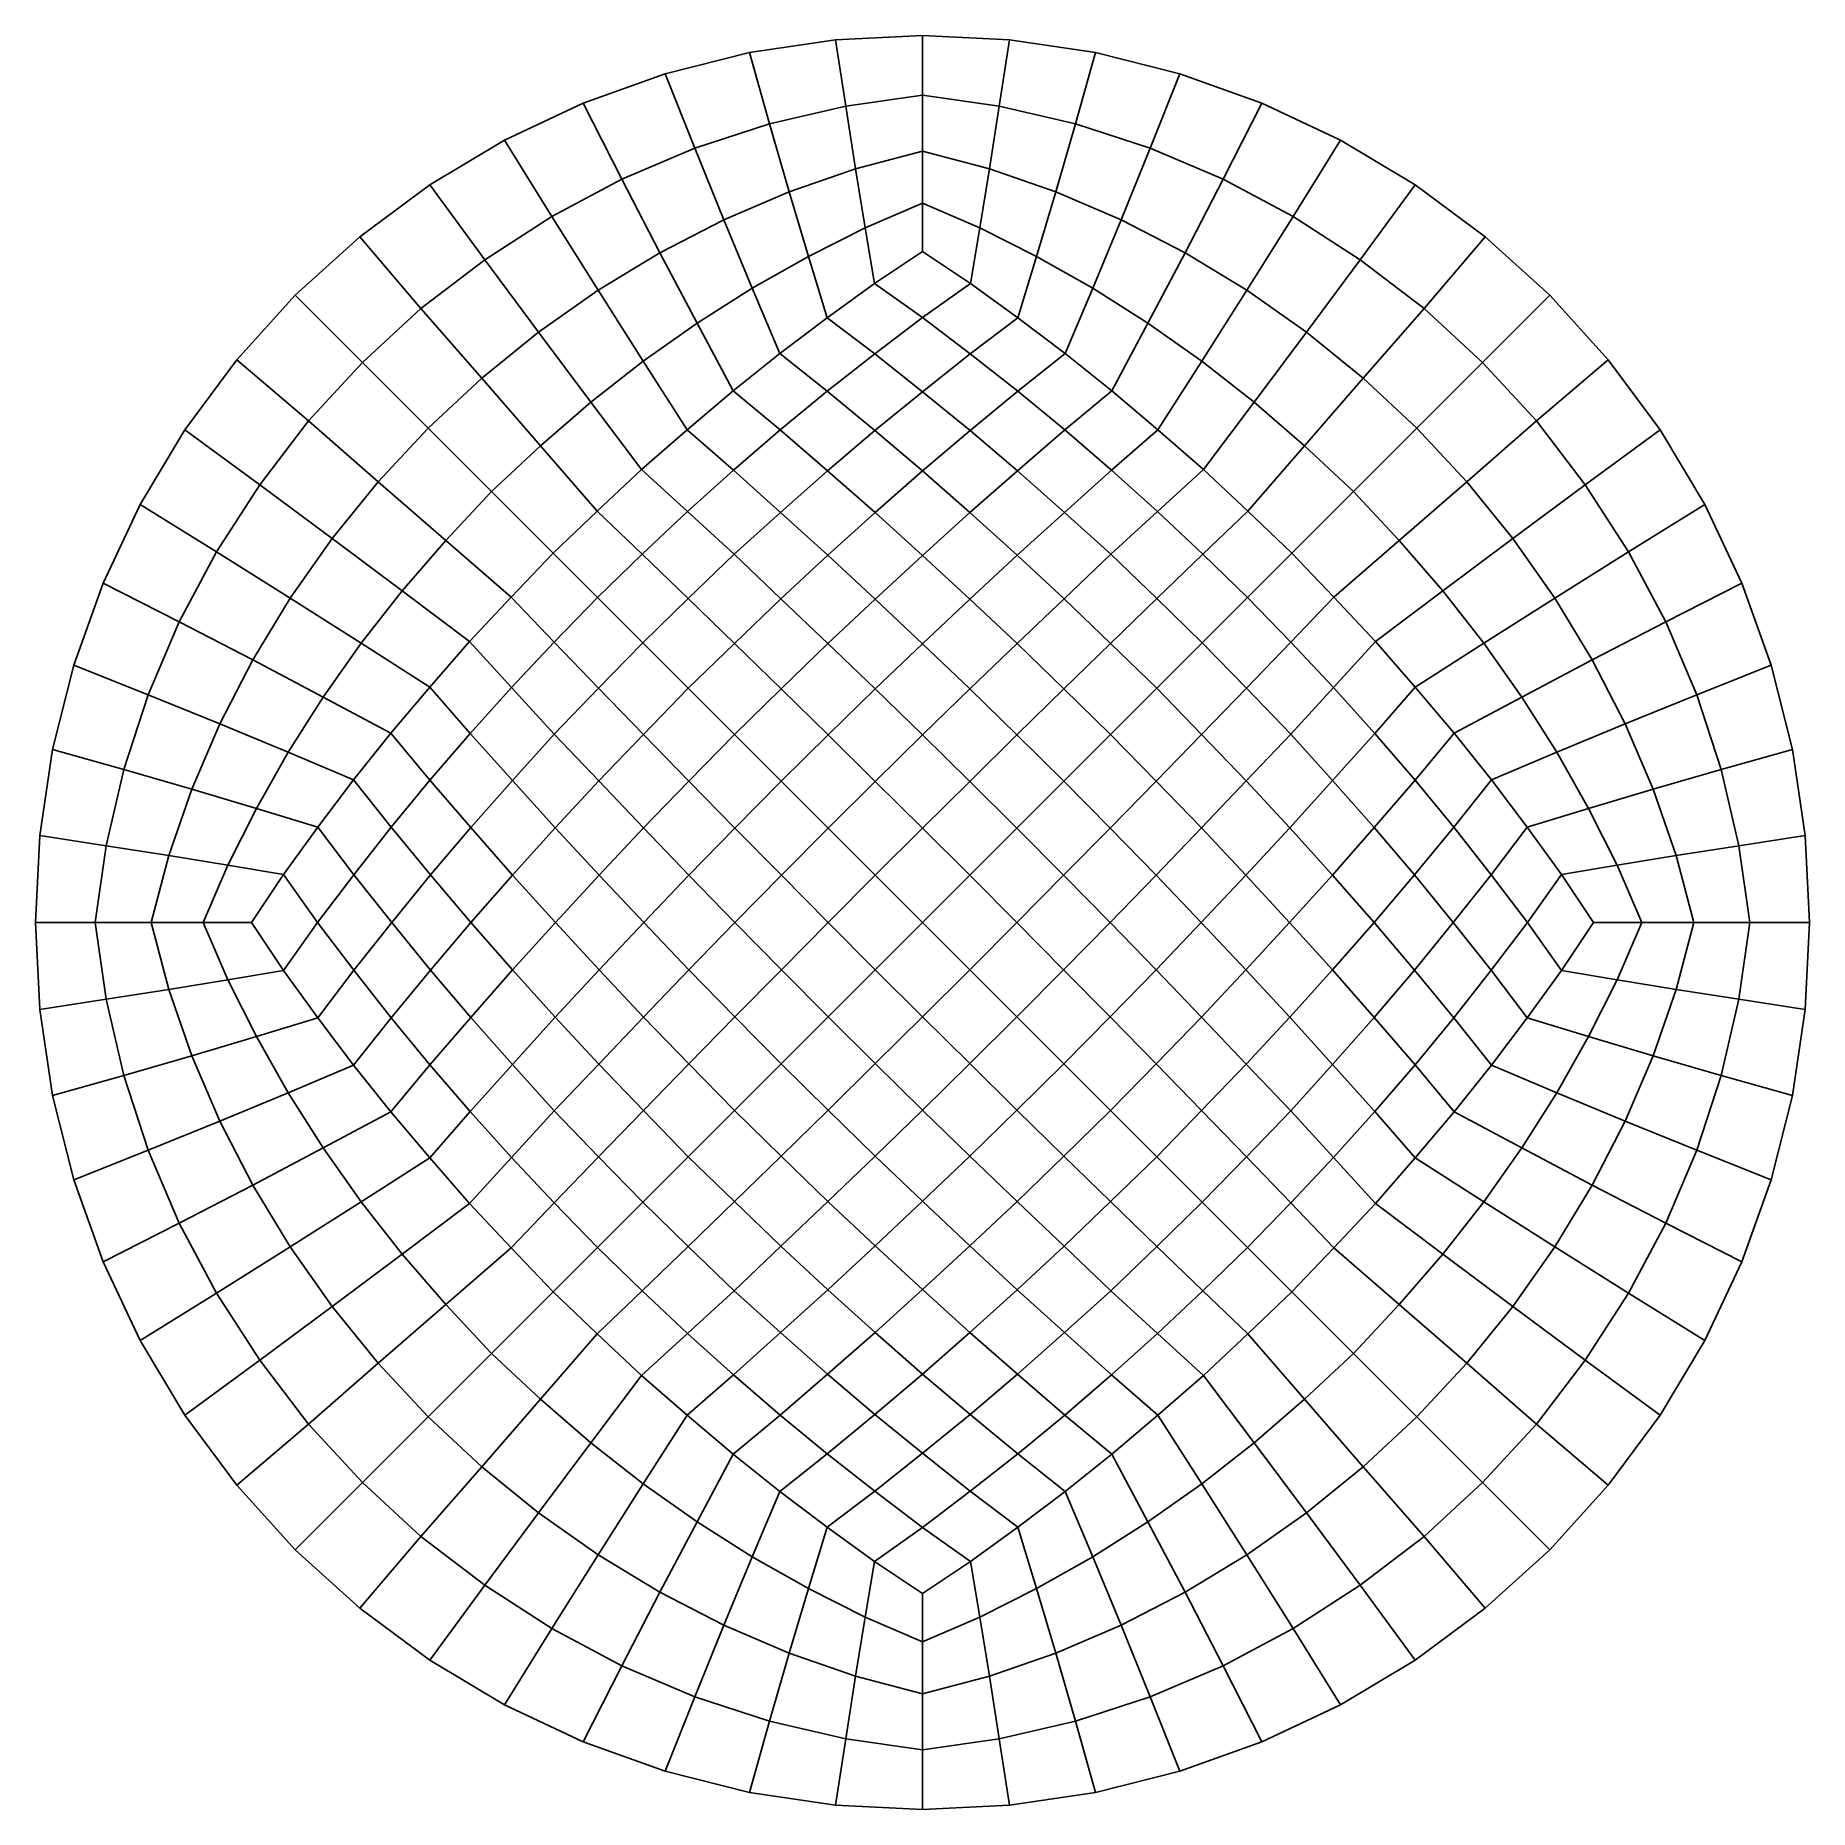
# Model space of a CAD drawing. Extents: x -1000 to 1000, y -1000 to 1000.
import ezdxf

# ---------------------------------------------------------------- set-up
doc = ezdxf.new("R2010")
doc.units = 0
doc.layers.get('0').update_dxf_attribs({"linetype": 'CONTINUOUS'})

msp = doc.modelspace()

# ---------------------------------------------------------------- linework, layer by layer
for p, q in [((0, 1000), (-98.0171, 995.1847)), ((0, 1000), (0, 932.6475)), ((0, 1000), (98.0171, 995.1847)), ((-195.09, 980.7853), (-290.285, 956.9403)), ((-98.0171, 995.1847), (-195.09, 980.7853)), ((-195.09, 980.7853), (-172.414, 900.2926)), ((-98.0171, 995.1847), (-86.6154, 920.4281)), ((98.0171, 995.1847), (86.6154, 920.4281)), ((98.0171, 995.1847), (195.09, 980.7853)), ((195.09, 980.7853), (172.414, 900.2926)), ((195.09, 980.7853), (290.285, 956.9403)), ((-290.285, 956.9403), (-382.683, 923.8795)), ((-290.285, 956.9403), (-256.719, 872.7878)), ((290.285, 956.9403), (256.719, 872.7878)), ((290.285, 956.9403), (382.683, 923.8795)), ((-382.683, 923.8795), (-471.397, 881.9213)), ((-382.683, 923.8795), (-338.779, 837.8699)), ((-172.414, 900.2926), (-86.6154, 920.4281)), ((-86.6154, 920.4281), (0, 932.6475)), ((-86.6154, 920.4281), (-75.4842, 849.7289)), ((0, 932.6475), (0, 869.6228)), ((86.6154, 920.4281), (0, 932.6475)), ((86.6154, 920.4281), (75.4842, 849.7289)), ((172.414, 900.2926), (86.6154, 920.4281)), ((382.683, 923.8795), (338.779, 837.8699)), ((382.683, 923.8795), (471.397, 881.9213)), ((-256.719, 872.7878), (-172.414, 900.2926)), ((-172.414, 900.2926), (-150.279, 823.5868)), ((172.414, 900.2926), (150.279, 823.5868)), ((256.719, 872.7878), (172.414, 900.2926)), ((-471.397, 881.9213), (-555.57, 831.4696)), ((-417.881, 795.8716), (-471.397, 881.9213)), ((417.881, 795.8716), (471.397, 881.9213)), ((471.397, 881.9213), (555.57, 831.4696)), ((-338.779, 837.8699), (-256.719, 872.7878)), ((-256.719, 872.7878), (-223.966, 792.1516)), ((-75.4842, 849.7289), (0, 869.6228)), ((0, 869.6228), (0, 810.9261)), ((75.4842, 849.7289), (0, 869.6228)), ((256.719, 872.7878), (223.966, 792.1516)), ((338.779, 837.8699), (256.719, 872.7878)), ((-150.279, 823.5868), (-75.4842, 849.7289)), ((-75.4842, 849.7289), (-64.6235, 783.0871)), ((75.4842, 849.7289), (64.6235, 783.0871)), ((150.279, 823.5868), (75.4842, 849.7289)), ((-555.57, 831.4696), (-634.393, 773.0105)), ((-555.57, 831.4696), (-493.435, 747.2022)), ((-417.881, 795.8716), (-338.779, 837.8699)), ((-338.779, 837.8699), (-295.957, 755.1062)), ((-223.966, 792.1516), (-150.279, 823.5868)), ((-150.279, 823.5868), (-128.685, 750.6679)), ((150.279, 823.5868), (128.685, 750.6679)), ((223.966, 792.1516), (150.279, 823.5868)), ((338.779, 837.8699), (295.957, 755.1062)), ((417.881, 795.8716), (338.779, 837.8699)), ((555.57, 831.4696), (493.435, 747.2022)), ((555.57, 831.4696), (634.393, 773.0105)), ((-64.6235, 783.0871), (0, 810.9261)), ((0, 810.9261), (0, 756.5573)), ((64.6235, 783.0871), (0, 810.9261)), ((-493.435, 747.2022), (-417.881, 795.8716)), ((-365.718, 712.7974), (-417.881, 795.8716)), ((-295.957, 755.1062), (-223.966, 792.1516)), ((-223.966, 792.1516), (-192.023, 715.032)), ((-128.685, 750.6679), (-64.6235, 783.0871)), ((-64.6235, 783.0871), (-54.0333, 720.5027)), ((64.6235, 783.0871), (54.0333, 720.5027)), ((128.685, 750.6679), (64.6235, 783.0871)), ((223.966, 792.1516), (192.023, 715.032)), ((295.957, 755.1062), (223.966, 792.1516)), ((365.718, 712.7974), (417.881, 795.8716)), ((493.435, 747.2022), (417.881, 795.8716)), ((-634.393, 773.0105), (-707.107, 707.107)), ((-634.393, 773.0105), (-565.632, 692.0362)), ((634.393, 773.0105), (565.632, 692.0362)), ((634.393, 773.0105), (707.107, 707.107)), ((-565.632, 692.0362), (-493.435, 747.2022)), ((-493.435, 747.2022), (-432.923, 665.6398)), ((-365.718, 712.7974), (-295.957, 755.1062)), ((-295.957, 755.1062), (-254.216, 675.5885)), ((-192.023, 715.032), (-128.685, 750.6679)), ((-128.685, 750.6679), (-107.632, 681.536)), ((0, 756.5573), (-54.0333, 720.5027)), ((0, 756.5573), (54.0333, 720.5027)), ((128.685, 750.6679), (107.632, 681.536)), ((192.023, 715.032), (128.685, 750.6679)), ((295.957, 755.1062), (254.216, 675.5885)), ((365.718, 712.7974), (295.957, 755.1062)), ((493.435, 747.2022), (432.923, 665.6398)), ((565.632, 692.0362), (493.435, 747.2022)), ((-54.0333, 720.5027), (-107.632, 681.536)), ((-54.0333, 720.5027), (0, 682.2007)), ((54.0333, 720.5027), (0, 682.2007)), ((54.0333, 720.5027), (107.632, 681.536)), ((-773.0105, 634.393), (-707.107, 707.107)), ((-631.154, 631.1542), (-707.107, 707.107)), ((-432.923, 665.6398), (-365.718, 712.7974)), ((-314.907, 632.6986), (-365.718, 712.7974)), ((-254.216, 675.5885), (-192.023, 715.032)), ((-192.023, 715.032), (-160.893, 641.4286)), ((192.023, 715.032), (160.893, 641.4286)), ((254.216, 675.5885), (192.023, 715.032)), ((314.907, 632.6986), (365.718, 712.7974)), ((432.923, 665.6398), (365.718, 712.7974)), ((631.154, 631.1542), (707.107, 707.107)), ((773.0105, 634.393), (707.107, 707.107)), ((-631.154, 631.1542), (-565.632, 692.0362)), ((-565.632, 692.0362), (-496.764, 613.4963)), ((-107.632, 681.536), (-160.893, 641.4286)), ((-107.632, 681.536), (-53.8081, 641.1959)), ((-53.8081, 641.1959), (0, 682.2007)), ((53.8081, 641.1959), (0, 682.2007)), ((107.632, 681.536), (53.8081, 641.1959)), ((107.632, 681.536), (160.893, 641.4286)), ((565.632, 692.0362), (496.764, 613.4963)), ((631.154, 631.1542), (565.632, 692.0362)), ((-496.764, 613.4963), (-432.923, 665.6398)), ((-432.923, 665.6398), (-374.034, 586.7823)), ((-314.907, 632.6986), (-254.216, 675.5885)), ((-254.216, 675.5885), (-213.558, 599.3167)), ((254.216, 675.5885), (213.558, 599.3167)), ((314.907, 632.6986), (254.216, 675.5885)), ((432.923, 665.6398), (374.034, 586.7823)), ((496.764, 613.4963), (432.923, 665.6398)), ((-160.893, 641.4286), (-213.558, 599.3167)), ((-160.893, 641.4286), (-107.37, 599.1428)), ((-107.37, 599.1428), (-53.8081, 641.1959)), ((-53.8081, 641.1959), (0, 598.3619)), ((53.8081, 641.1959), (0, 598.3619)), ((107.37, 599.1428), (53.8081, 641.1959)), ((160.893, 641.4286), (107.37, 599.1428)), ((160.893, 641.4286), (213.558, 599.3167)), ((-831.4696, 555.57), (-773.0105, 634.393)), ((-773.0105, 634.393), (-692.0362, 565.632)), ((-631.154, 631.1542), (-692.0362, 565.632)), ((-557.366, 557.3656), (-631.154, 631.1542)), ((-374.034, 586.7823), (-314.907, 632.6986)), ((-265.45, 555.5752), (-314.907, 632.6986)), ((265.45, 555.5752), (314.907, 632.6986)), ((374.034, 586.7823), (314.907, 632.6986)), ((557.366, 557.3656), (631.154, 631.1542)), ((631.154, 631.1542), (692.0362, 565.632)), ((773.0105, 634.393), (692.0362, 565.632)), ((831.4696, 555.57), (773.0105, 634.393)), ((-557.366, 557.3656), (-496.764, 613.4963)), ((-496.764, 613.4963), (-430.79, 537.3909)), ((496.764, 613.4963), (430.79, 537.3909)), ((557.366, 557.3656), (496.764, 613.4963)), ((-430.79, 537.3909), (-374.034, 586.7823)), ((-374.034, 586.7823), (-316.767, 510.6298)), ((-213.558, 599.3167), (-265.45, 555.5752)), ((-213.558, 599.3167), (-160.5, 555.2476)), ((-160.5, 555.2476), (-107.37, 599.1428)), ((-107.37, 599.1428), (-53.6545, 554.5723)), ((-53.6545, 554.5723), (0, 598.3619)), ((53.6545, 554.5723), (0, 598.3619)), ((107.37, 599.1428), (53.6545, 554.5723)), ((160.5, 555.2476), (107.37, 599.1428)), ((213.558, 599.3167), (160.5, 555.2476)), ((213.558, 599.3167), (265.45, 555.5752)), ((374.034, 586.7823), (316.767, 510.6298)), ((430.79, 537.3909), (374.034, 586.7823)), ((-692.0362, 565.632), (-747.2022, 493.435)), ((-692.0362, 565.632), (-613.4963, 496.764)), ((692.0362, 565.632), (613.4963, 496.764)), ((692.0362, 565.632), (747.2022, 493.435)), ((-881.9213, 471.397), (-831.4696, 555.57)), ((-831.4696, 555.57), (-747.2022, 493.435)), ((-557.366, 557.3656), (-613.4963, 496.764)), ((-485.741, 485.741), (-557.366, 557.3656)), ((-265.45, 555.5752), (-316.767, 510.6298)), ((-265.45, 555.5752), (-213.005, 509.8731)), ((-213.005, 509.8731), (-160.5, 555.2476)), ((-160.5, 555.2476), (-107.039, 509.103)), ((-107.039, 509.103), (-53.6545, 554.5723)), ((-53.6545, 554.5723), (0, 509.1385)), ((53.6545, 554.5723), (0, 509.1385)), ((107.039, 509.103), (53.6545, 554.5723)), ((160.5, 555.2476), (107.039, 509.103)), ((213.005, 509.8731), (160.5, 555.2476)), ((265.45, 555.5752), (213.005, 509.8731)), ((265.45, 555.5752), (316.767, 510.6298)), ((485.741, 485.741), (557.366, 557.3656)), ((557.366, 557.3656), (613.4963, 496.764)), ((831.4696, 555.57), (747.2022, 493.435)), ((881.9213, 471.397), (831.4696, 555.57)), ((-485.741, 485.741), (-430.79, 537.3909)), ((-430.79, 537.3909), (-366.709, 463.72)), ((430.79, 537.3909), (366.709, 463.72)), ((485.741, 485.741), (430.79, 537.3909)), ((-316.767, 510.6298), (-366.709, 463.72)), ((-316.767, 510.6298), (-265.048, 463.4057)), ((-265.048, 463.4057), (-213.005, 509.8731)), ((-213.005, 509.8731), (-159.95, 462.3046)), ((-159.95, 462.3046), (-107.039, 509.103)), ((-107.039, 509.103), (-53.5469, 462.1875)), ((-53.5469, 462.1875), (0, 509.1385)), ((53.5469, 462.1875), (0, 509.1385)), ((107.039, 509.103), (53.5469, 462.1875)), ((159.95, 462.3046), (107.039, 509.103)), ((213.005, 509.8731), (159.95, 462.3046)), ((265.048, 463.4057), (213.005, 509.8731)), ((316.767, 510.6298), (265.048, 463.4057)), ((316.767, 510.6298), (366.709, 463.72)), ((-747.2022, 493.435), (-795.8716, 417.881)), ((-747.2022, 493.435), (-665.6398, 432.923)), ((-613.4963, 496.764), (-665.6398, 432.923)), ((-613.4963, 496.764), (-537.3909, 430.79)), ((-485.741, 485.741), (-537.3909, 430.79)), ((-416.28, 416.28), (-485.741, 485.741)), ((416.28, 416.28), (485.741, 485.741)), ((485.741, 485.741), (537.3909, 430.79)), ((613.4963, 496.764), (537.3909, 430.79)), ((613.4963, 496.764), (665.6398, 432.923)), ((747.2022, 493.435), (665.6398, 432.923)), ((747.2022, 493.435), (795.8716, 417.881)), ((-923.8795, 382.683), (-881.9213, 471.397)), ((-795.8716, 417.881), (-881.9213, 471.397)), ((-366.709, 463.72), (-416.28, 416.28)), ((-366.709, 463.72), (-315.925, 415.1827)), ((-315.925, 415.1827), (-265.048, 463.4057)), ((-265.048, 463.4057), (-212.509, 415.1918)), ((-212.509, 415.1918), (-159.95, 462.3046)), ((-159.95, 462.3046), (-106.77, 414.0578)), ((-106.77, 414.0578), (-53.5469, 462.1875)), ((-53.5469, 462.1875), (0, 413.9173)), ((53.5469, 462.1875), (0, 413.9173)), ((106.77, 414.0578), (53.5469, 462.1875)), ((159.95, 462.3046), (106.77, 414.0578)), ((212.509, 415.1918), (159.95, 462.3046)), ((265.048, 463.4057), (212.509, 415.1918)), ((315.925, 415.1827), (265.048, 463.4057)), ((366.709, 463.72), (315.925, 415.1827)), ((366.709, 463.72), (416.28, 416.28)), ((795.8716, 417.881), (881.9213, 471.397)), ((923.8795, 382.683), (881.9213, 471.397)), ((-665.6398, 432.923), (-712.7974, 365.718)), ((-665.6398, 432.923), (-586.7823, 374.034)), ((-537.3909, 430.79), (-586.7823, 374.034)), ((-537.3909, 430.79), (-463.72, 366.709)), ((537.3909, 430.79), (463.72, 366.709)), ((537.3909, 430.79), (586.7823, 374.034)), ((665.6398, 432.923), (586.7823, 374.034)), ((665.6398, 432.923), (712.7974, 365.718)), ((-795.8716, 417.881), (-837.8699, 338.779)), ((-712.7974, 365.718), (-795.8716, 417.881)), ((-463.72, 366.709), (-416.28, 416.28)), ((-416.28, 416.28), (-366.486, 366.486)), ((-366.486, 366.486), (-315.925, 415.1827)), ((-315.925, 415.1827), (-264.11, 365.1974)), ((-264.11, 365.1974), (-212.509, 415.1918)), ((-212.509, 415.1918), (-159.754, 365.0572)), ((-159.754, 365.0572), (-106.77, 414.0578)), ((-106.77, 414.0578), (-53.3733, 364.6187)), ((-53.3733, 364.6187), (0, 413.9173)), ((53.3733, 364.6187), (0, 413.9173)), ((106.77, 414.0578), (53.3733, 364.6187)), ((159.754, 365.0572), (106.77, 414.0578)), ((212.509, 415.1918), (159.754, 365.0572)), ((264.11, 365.1974), (212.509, 415.1918)), ((315.925, 415.1827), (264.11, 365.1974)), ((366.486, 366.486), (315.925, 415.1827)), ((416.28, 416.28), (366.486, 366.486)), ((463.72, 366.709), (416.28, 416.28)), ((712.7974, 365.718), (795.8716, 417.881)), ((795.8716, 417.881), (837.8699, 338.779)), ((-956.9403, 290.285), (-923.8795, 382.683)), ((-923.8795, 382.683), (-837.8699, 338.779)), ((923.8795, 382.683), (837.8699, 338.779)), ((956.9403, 290.285), (923.8795, 382.683)), ((-712.7974, 365.718), (-755.1062, 295.957)), ((-632.6986, 314.907), (-712.7974, 365.718)), ((-586.7823, 374.034), (-632.6986, 314.907)), ((-586.7823, 374.034), (-510.6298, 316.767)), ((-510.6298, 316.767), (-463.72, 366.709)), ((-463.72, 366.709), (-415.1827, 315.925)), ((-366.486, 366.486), (-415.1827, 315.925)), ((-366.486, 366.486), (-315.453, 315.453)), ((-315.453, 315.453), (-264.11, 365.1974)), ((-264.11, 365.1974), (-211.987, 314.7186)), ((-211.987, 314.7186), (-159.754, 365.0572)), ((-159.754, 365.0572), (-106.618, 314.5602)), ((-106.618, 314.5602), (-53.3733, 364.6187)), ((-53.3733, 364.6187), (0, 314.3014)), ((53.3733, 364.6187), (0, 314.3014)), ((106.618, 314.5602), (53.3733, 364.6187)), ((159.754, 365.0572), (106.618, 314.5602)), ((211.987, 314.7186), (159.754, 365.0572)), ((264.11, 365.1974), (211.987, 314.7186)), ((315.453, 315.453), (264.11, 365.1974)), ((366.486, 366.486), (315.453, 315.453)), ((366.486, 366.486), (415.1827, 315.925)), ((463.72, 366.709), (415.1827, 315.925)), ((510.6298, 316.767), (463.72, 366.709)), ((586.7823, 374.034), (510.6298, 316.767)), ((586.7823, 374.034), (632.6986, 314.907)), ((632.6986, 314.907), (712.7974, 365.718)), ((712.7974, 365.718), (755.1062, 295.957)), ((-837.8699, 338.779), (-872.7878, 256.719)), ((-837.8699, 338.779), (-755.1062, 295.957)), ((837.8699, 338.779), (755.1062, 295.957)), ((837.8699, 338.779), (872.7878, 256.719)), ((-632.6986, 314.907), (-675.5885, 254.216)), ((-555.5752, 265.45), (-632.6986, 314.907)), ((-555.5752, 265.45), (-510.6298, 316.767)), ((-510.6298, 316.767), (-463.4057, 265.048)), ((-415.1827, 315.925), (-463.4057, 265.048)), ((-415.1827, 315.925), (-365.1974, 264.11)), ((-315.453, 315.453), (-365.1974, 264.11)), ((-315.453, 315.453), (-264.019, 264.019)), ((-264.019, 264.019), (-211.987, 314.7186)), ((-211.987, 314.7186), (-159.322, 263.3725)), ((-159.322, 263.3725), (-106.618, 314.5602)), ((-106.618, 314.5602), (-53.356, 263.3353)), ((-53.356, 263.3353), (0, 314.3014)), ((53.356, 263.3353), (0, 314.3014)), ((106.618, 314.5602), (53.356, 263.3353)), ((159.322, 263.3725), (106.618, 314.5602)), ((211.987, 314.7186), (159.322, 263.3725)), ((264.019, 264.019), (211.987, 314.7186)), ((315.453, 315.453), (264.019, 264.019)), ((315.453, 315.453), (365.1974, 264.11)), ((415.1827, 315.925), (365.1974, 264.11)), ((415.1827, 315.925), (463.4057, 265.048)), ((510.6298, 316.767), (463.4057, 265.048)), ((555.5752, 265.45), (510.6298, 316.767)), ((555.5752, 265.45), (632.6986, 314.907)), ((632.6986, 314.907), (675.5885, 254.216)), ((-980.7853, 195.09), (-956.9403, 290.285)), ((-956.9403, 290.285), (-872.7878, 256.719)), ((-755.1062, 295.957), (-792.1516, 223.966)), ((-755.1062, 295.957), (-675.5885, 254.216)), ((755.1062, 295.957), (675.5885, 254.216)), ((755.1062, 295.957), (792.1516, 223.966)), ((956.9403, 290.285), (872.7878, 256.719)), ((980.7853, 195.09), (956.9403, 290.285)), ((-599.3167, 213.558), (-555.5752, 265.45)), ((-555.5752, 265.45), (-509.8731, 213.005)), ((-463.4057, 265.048), (-509.8731, 213.005)), ((-463.4057, 265.048), (-415.1918, 212.509)), ((-365.1974, 264.11), (-415.1918, 212.509)), ((-365.1974, 264.11), (-314.7186, 211.987)), ((-264.019, 264.019), (-314.7186, 211.987)), ((-264.019, 264.019), (-211.88, 211.88)), ((-211.88, 211.88), (-159.322, 263.3725)), ((-159.322, 263.3725), (-106.38, 211.4487)), ((-106.38, 211.4487), (-53.356, 263.3353)), ((-53.356, 263.3353), (0, 211.5725)), ((53.356, 263.3353), (0, 211.5725)), ((106.38, 211.4487), (53.356, 263.3353)), ((159.322, 263.3725), (106.38, 211.4487)), ((211.88, 211.88), (159.322, 263.3725)), ((264.019, 264.019), (211.88, 211.88)), ((264.019, 264.019), (314.7186, 211.987)), ((365.1974, 264.11), (314.7186, 211.987)), ((365.1974, 264.11), (415.1918, 212.509)), ((463.4057, 265.048), (415.1918, 212.509)), ((463.4057, 265.048), (509.8731, 213.005)), ((555.5752, 265.45), (509.8731, 213.005)), ((599.3167, 213.558), (555.5752, 265.45)), ((-872.7878, 256.719), (-900.2926, 172.414)), ((-872.7878, 256.719), (-792.1516, 223.966)), ((-675.5885, 254.216), (-715.032, 192.023)), ((-675.5885, 254.216), (-599.3167, 213.558)), ((675.5885, 254.216), (599.3167, 213.558)), ((675.5885, 254.216), (715.032, 192.023)), ((872.7878, 256.719), (792.1516, 223.966)), ((872.7878, 256.719), (900.2926, 172.414)), ((-792.1516, 223.966), (-823.5868, 150.279)), ((-792.1516, 223.966), (-715.032, 192.023)), ((792.1516, 223.966), (715.032, 192.023)), ((792.1516, 223.966), (823.5868, 150.279)), ((-641.4286, 160.893), (-599.3167, 213.558)), ((-599.3167, 213.558), (-555.2476, 160.5)), ((-509.8731, 213.005), (-555.2476, 160.5)), ((-509.8731, 213.005), (-462.3046, 159.95)), ((-415.1918, 212.509), (-462.3046, 159.95)), ((-415.1918, 212.509), (-365.0572, 159.754)), ((-314.7186, 211.987), (-365.0572, 159.754)), ((-314.7186, 211.987), (-263.3725, 159.322)), ((-211.88, 211.88), (-263.3725, 159.322)), ((-211.88, 211.88), (-159.314, 159.314)), ((-159.314, 159.314), (-106.38, 211.4487)), ((-106.38, 211.4487), (-53.2325, 159.0981)), ((-53.2325, 159.0981), (0, 211.5725)), ((53.2325, 159.0981), (0, 211.5725)), ((106.38, 211.4487), (53.2325, 159.0981)), ((159.314, 159.314), (106.38, 211.4487)), ((211.88, 211.88), (159.314, 159.314)), ((211.88, 211.88), (263.3725, 159.322)), ((314.7186, 211.987), (263.3725, 159.322)), ((314.7186, 211.987), (365.0572, 159.754)), ((415.1918, 212.509), (365.0572, 159.754)), ((415.1918, 212.509), (462.3046, 159.95)), ((509.8731, 213.005), (462.3046, 159.95)), ((509.8731, 213.005), (555.2476, 160.5)), ((599.3167, 213.558), (555.2476, 160.5)), ((641.4286, 160.893), (599.3167, 213.558)), ((-995.1847, 98.0171), (-980.7853, 195.09)), ((-980.7853, 195.09), (-900.2926, 172.414)), ((-715.032, 192.023), (-750.6679, 128.685)), ((-715.032, 192.023), (-641.4286, 160.893)), ((715.032, 192.023), (641.4286, 160.893)), ((715.032, 192.023), (750.6679, 128.685)), ((980.7853, 195.09), (900.2926, 172.414)), ((995.1847, 98.0171), (980.7853, 195.09)), ((-900.2926, 172.414), (-920.4281, 86.6154)), ((-900.2926, 172.414), (-823.5868, 150.279)), ((-681.536, 107.632), (-641.4286, 160.893)), ((-641.4286, 160.893), (-599.1428, 107.37)), ((-555.2476, 160.5), (-599.1428, 107.37)), ((-555.2476, 160.5), (-509.103, 107.039)), ((555.2476, 160.5), (509.103, 107.039)), ((555.2476, 160.5), (599.1428, 107.37)), ((641.4286, 160.893), (599.1428, 107.37)), ((681.536, 107.632), (641.4286, 160.893)), ((900.2926, 172.414), (823.5868, 150.279)), ((900.2926, 172.414), (920.4281, 86.6154)), ((-823.5868, 150.279), (-849.7289, 75.4842)), ((-823.5868, 150.279), (-750.6679, 128.685)), ((-462.3046, 159.95), (-509.103, 107.039)), ((-462.3046, 159.95), (-414.0578, 106.77)), ((-365.0572, 159.754), (-414.0578, 106.77)), ((-365.0572, 159.754), (-314.5602, 106.618)), ((-263.3725, 159.322), (-314.5602, 106.618)), ((-263.3725, 159.322), (-211.4487, 106.38)), ((-159.314, 159.314), (-211.4487, 106.38)), ((-159.314, 159.314), (-106.432, 106.432)), ((-106.432, 106.432), (-53.2325, 159.0981)), ((-53.2325, 159.0981), (0, 106.2446)), ((53.2325, 159.0981), (0, 106.2446)), ((106.432, 106.432), (53.2325, 159.0981)), ((159.314, 159.314), (106.432, 106.432)), ((159.314, 159.314), (211.4487, 106.38)), ((263.3725, 159.322), (211.4487, 106.38)), ((263.3725, 159.322), (314.5602, 106.618)), ((365.0572, 159.754), (314.5602, 106.618)), ((365.0572, 159.754), (414.0578, 106.77)), ((462.3046, 159.95), (414.0578, 106.77)), ((462.3046, 159.95), (509.103, 107.039)), ((823.5868, 150.279), (750.6679, 128.685)), ((823.5868, 150.279), (849.7289, 75.4842)), ((-750.6679, 128.685), (-783.0871, 64.6235)), ((-750.6679, 128.685), (-681.536, 107.632)), ((750.6679, 128.685), (681.536, 107.632)), ((750.6679, 128.685), (783.0871, 64.6235)), ((-720.5027, 54.0333), (-681.536, 107.632)), ((-681.536, 107.632), (-641.1959, 53.8081)), ((-599.1428, 107.37), (-641.1959, 53.8081)), ((-599.1428, 107.37), (-554.5723, 53.6545)), ((-509.103, 107.039), (-554.5723, 53.6545)), ((-509.103, 107.039), (-462.1875, 53.5469)), ((-414.0578, 106.77), (-462.1875, 53.5469)), ((-414.0578, 106.77), (-364.6187, 53.3733)), ((-314.5602, 106.618), (-364.6187, 53.3733)), ((-314.5602, 106.618), (-263.3353, 53.356)), ((-211.4487, 106.38), (-263.3353, 53.356)), ((-211.4487, 106.38), (-159.0981, 53.2325)), ((-106.432, 106.432), (-159.0981, 53.2325)), ((-106.432, 106.432), (-53.2555, 53.2555)), ((-53.2555, 53.2555), (0, 106.2446)), ((53.2555, 53.2555), (0, 106.2446)), ((106.432, 106.432), (53.2555, 53.2555)), ((106.432, 106.432), (159.0981, 53.2325)), ((211.4487, 106.38), (159.0981, 53.2325)), ((211.4487, 106.38), (263.3353, 53.356)), ((314.5602, 106.618), (263.3353, 53.356)), ((314.5602, 106.618), (364.6187, 53.3733)), ((414.0578, 106.77), (364.6187, 53.3733)), ((414.0578, 106.77), (462.1875, 53.5469)), ((509.103, 107.039), (462.1875, 53.5469)), ((509.103, 107.039), (554.5723, 53.6545)), ((599.1428, 107.37), (554.5723, 53.6545)), ((599.1428, 107.37), (641.1959, 53.8081)), ((681.536, 107.632), (641.1959, 53.8081)), ((720.5027, 54.0333), (681.536, 107.632)), ((-1000, 0), (-995.1847, 98.0171)), ((-995.1847, 98.0171), (-920.4281, 86.6154)), ((-920.4281, 86.6154), (-932.6475, 0)), ((-920.4281, 86.6154), (-849.7289, 75.4842)), ((920.4281, 86.6154), (849.7289, 75.4842)), ((995.1847, 98.0171), (920.4281, 86.6154)), ((920.4281, 86.6154), (932.6475, 0)), ((1000, 0), (995.1847, 98.0171)), ((-849.7289, 75.4842), (-869.6228, 0)), ((-849.7289, 75.4842), (-783.0871, 64.6235)), ((-783.0871, 64.6235), (-810.9261, 0)), ((-783.0871, 64.6235), (-720.5027, 54.0333)), ((783.0871, 64.6235), (720.5027, 54.0333)), ((849.7289, 75.4842), (783.0871, 64.6235)), ((783.0871, 64.6235), (810.9261, 0)), ((849.7289, 75.4842), (869.6228, 0)), ((-756.5573, 0), (-720.5027, 54.0333)), ((-720.5027, 54.0333), (-682.2007, 0)), ((-641.1959, 53.8081), (-682.2007, 0)), ((-641.1959, 53.8081), (-598.3619, 0)), ((-554.5723, 53.6545), (-598.3619, 0)), ((-554.5723, 53.6545), (-509.1385, 0)), ((-462.1875, 53.5469), (-509.1385, 0)), ((-462.1875, 53.5469), (-413.9173, 0)), ((-364.6187, 53.3733), (-413.9173, 0)), ((-364.6187, 53.3733), (-314.3014, 0)), ((-263.3353, 53.356), (-314.3014, 0)), ((-263.3353, 53.356), (-211.5725, 0)), ((-159.0981, 53.2325), (-211.5725, 0)), ((-159.0981, 53.2325), (-106.2446, 0)), ((-53.2555, 53.2555), (-106.2446, 0)), ((-53.2555, 53.2555), (0, 0)), ((53.2555, 53.2555), (0, 0)), ((53.2555, 53.2555), (106.2446, 0)), ((159.0981, 53.2325), (106.2446, 0)), ((159.0981, 53.2325), (211.5725, 0)), ((263.3353, 53.356), (211.5725, 0)), ((263.3353, 53.356), (314.3014, 0)), ((364.6187, 53.3733), (314.3014, 0)), ((364.6187, 53.3733), (413.9173, 0)), ((462.1875, 53.5469), (413.9173, 0)), ((462.1875, 53.5469), (509.1385, 0)), ((554.5723, 53.6545), (509.1385, 0)), ((554.5723, 53.6545), (598.3619, 0)), ((641.1959, 53.8081), (598.3619, 0)), ((641.1959, 53.8081), (682.2007, 0)), ((720.5027, 54.0333), (682.2007, 0)), ((756.5573, 0), (720.5027, 54.0333)), ((-1000, 0), (-932.6475, 0)), ((-1000, 0), (-995.1847, -98.0171)), ((-932.6475, 0), (-869.6228, 0)), ((-920.4281, -86.6154), (-932.6475, 0)), ((-869.6228, 0), (-810.9261, 0)), ((-849.7289, -75.4842), (-869.6228, 0)), ((-810.9261, 0), (-756.5573, 0)), ((-783.0871, -64.6235), (-810.9261, 0)), ((-756.5573, 0), (-720.5027, -54.0333)), ((-720.5027, -54.0333), (-682.2007, 0)), ((-641.1959, -53.8081), (-682.2007, 0)), ((-641.1959, -53.8081), (-598.3619, 0)), ((-554.5723, -53.6545), (-598.3619, 0)), ((-554.5723, -53.6545), (-509.1385, 0)), ((-462.1875, -53.5469), (-509.1385, 0)), ((-462.1875, -53.5469), (-413.9173, 0)), ((-364.6187, -53.3733), (-413.9173, 0)), ((-364.6187, -53.3733), (-314.3014, 0)), ((-263.3353, -53.356), (-314.3014, 0)), ((-263.3353, -53.356), (-211.5725, 0)), ((-159.0981, -53.2325), (-211.5725, 0)), ((-159.0981, -53.2325), (-106.2446, 0)), ((-53.2555, -53.2555), (-106.2446, 0)), ((-53.2555, -53.2555), (0, 0)), ((53.2555, -53.2555), (0, 0)), ((53.2555, -53.2555), (106.2446, 0)), ((159.0981, -53.2325), (106.2446, 0)), ((159.0981, -53.2325), (211.5725, 0)), ((263.3353, -53.356), (211.5725, 0)), ((263.3353, -53.356), (314.3014, 0)), ((364.6187, -53.3733), (314.3014, 0)), ((364.6187, -53.3733), (413.9173, 0)), ((462.1875, -53.5469), (413.9173, 0)), ((462.1875, -53.5469), (509.1385, 0)), ((554.5723, -53.6545), (509.1385, 0)), ((554.5723, -53.6545), (598.3619, 0)), ((641.1959, -53.8081), (598.3619, 0)), ((641.1959, -53.8081), (682.2007, 0)), ((720.5027, -54.0333), (682.2007, 0)), ((756.5573, 0), (720.5027, -54.0333)), ((810.9261, 0), (756.5573, 0)), ((783.0871, -64.6235), (810.9261, 0)), ((869.6228, 0), (810.9261, 0)), ((849.7289, -75.4842), (869.6228, 0)), ((932.6475, 0), (869.6228, 0)), ((920.4281, -86.6154), (932.6475, 0)), ((1000, 0), (932.6475, 0)), ((1000, 0), (995.1847, -98.0171)), ((-783.0871, -64.6235), (-720.5027, -54.0333)), ((-720.5027, -54.0333), (-681.536, -107.632)), ((-681.536, -107.632), (-641.1959, -53.8081)), ((-599.1428, -107.37), (-641.1959, -53.8081)), ((-599.1428, -107.37), (-554.5723, -53.6545)), ((-509.103, -107.039), (-554.5723, -53.6545)), ((-509.103, -107.039), (-462.1875, -53.5469)), ((-414.0578, -106.77), (-462.1875, -53.5469)), ((-414.0578, -106.77), (-364.6187, -53.3733)), ((-314.5602, -106.618), (-364.6187, -53.3733)), ((-314.5602, -106.618), (-263.3353, -53.356)), ((-211.4487, -106.38), (-263.3353, -53.356)), ((-211.4487, -106.38), (-159.0981, -53.2325)), ((-106.432, -106.432), (-159.0981, -53.2325)), ((-106.432, -106.432), (-53.2555, -53.2555)), ((-53.2555, -53.2555), (0, -106.2446)), ((53.2555, -53.2555), (0, -106.2446)), ((106.432, -106.432), (53.2555, -53.2555)), ((106.432, -106.432), (159.0981, -53.2325)), ((211.4487, -106.38), (159.0981, -53.2325)), ((211.4487, -106.38), (263.3353, -53.356)), ((314.5602, -106.618), (263.3353, -53.356)), ((314.5602, -106.618), (364.6187, -53.3733)), ((414.0578, -106.77), (364.6187, -53.3733)), ((414.0578, -106.77), (462.1875, -53.5469)), ((509.103, -107.039), (462.1875, -53.5469)), ((509.103, -107.039), (554.5723, -53.6545)), ((599.1428, -107.37), (554.5723, -53.6545)), ((599.1428, -107.37), (641.1959, -53.8081)), ((681.536, -107.632), (641.1959, -53.8081)), ((720.5027, -54.0333), (681.536, -107.632)), ((783.0871, -64.6235), (720.5027, -54.0333)), ((-920.4281, -86.6154), (-849.7289, -75.4842)), ((-849.7289, -75.4842), (-783.0871, -64.6235)), ((-823.5868, -150.279), (-849.7289, -75.4842)), ((-750.6679, -128.685), (-783.0871, -64.6235)), ((750.6679, -128.685), (783.0871, -64.6235)), ((849.7289, -75.4842), (783.0871, -64.6235)), ((823.5868, -150.279), (849.7289, -75.4842)), ((920.4281, -86.6154), (849.7289, -75.4842)), ((-995.1847, -98.0171), (-920.4281, -86.6154)), ((-995.1847, -98.0171), (-980.7853, -195.09)), ((-900.2926, -172.414), (-920.4281, -86.6154)), ((900.2926, -172.414), (920.4281, -86.6154)), ((995.1847, -98.0171), (920.4281, -86.6154)), ((995.1847, -98.0171), (980.7853, -195.09)), ((-750.6679, -128.685), (-681.536, -107.632)), ((-681.536, -107.632), (-641.4286, -160.893)), ((-641.4286, -160.893), (-599.1428, -107.37)), ((-555.2476, -160.5), (-599.1428, -107.37)), ((-555.2476, -160.5), (-509.103, -107.039)), ((-462.3046, -159.95), (-509.103, -107.039)), ((-462.3046, -159.95), (-414.0578, -106.77)), ((-365.0572, -159.754), (-414.0578, -106.77)), ((-365.0572, -159.754), (-314.5602, -106.618)), ((-263.3725, -159.322), (-314.5602, -106.618)), ((-263.3725, -159.322), (-211.4487, -106.38)), ((-159.314, -159.314), (-211.4487, -106.38)), ((-159.314, -159.314), (-106.432, -106.432)), ((-106.432, -106.432), (-53.2325, -159.0981)), ((-53.2325, -159.0981), (0, -106.2446)), ((53.2325, -159.0981), (0, -106.2446)), ((106.432, -106.432), (53.2325, -159.0981)), ((159.314, -159.314), (106.432, -106.432)), ((159.314, -159.314), (211.4487, -106.38)), ((263.3725, -159.322), (211.4487, -106.38)), ((263.3725, -159.322), (314.5602, -106.618)), ((365.0572, -159.754), (314.5602, -106.618)), ((365.0572, -159.754), (414.0578, -106.77)), ((462.3046, -159.95), (414.0578, -106.77)), ((462.3046, -159.95), (509.103, -107.039)), ((555.2476, -160.5), (509.103, -107.039)), ((555.2476, -160.5), (599.1428, -107.37)), ((641.4286, -160.893), (599.1428, -107.37)), ((681.536, -107.632), (641.4286, -160.893)), ((750.6679, -128.685), (681.536, -107.632)), ((-823.5868, -150.279), (-750.6679, -128.685)), ((-715.032, -192.023), (-750.6679, -128.685)), ((715.032, -192.023), (750.6679, -128.685)), ((823.5868, -150.279), (750.6679, -128.685)), ((-900.2926, -172.414), (-823.5868, -150.279)), ((-792.1516, -223.966), (-823.5868, -150.279)), ((-509.8731, -213.005), (-462.3046, -159.95)), ((-415.1918, -212.509), (-462.3046, -159.95)), ((-415.1918, -212.509), (-365.0572, -159.754)), ((-314.7186, -211.987), (-365.0572, -159.754)), ((-314.7186, -211.987), (-263.3725, -159.322)), ((-211.88, -211.88), (-263.3725, -159.322)), ((-211.88, -211.88), (-159.314, -159.314)), ((-159.314, -159.314), (-106.38, -211.4487)), ((-106.38, -211.4487), (-53.2325, -159.0981)), ((-53.2325, -159.0981), (0, -211.5725)), ((53.2325, -159.0981), (0, -211.5725)), ((106.38, -211.4487), (53.2325, -159.0981)), ((159.314, -159.314), (106.38, -211.4487)), ((211.88, -211.88), (159.314, -159.314)), ((211.88, -211.88), (263.3725, -159.322)), ((314.7186, -211.987), (263.3725, -159.322)), ((314.7186, -211.987), (365.0572, -159.754)), ((415.1918, -212.509), (365.0572, -159.754)), ((415.1918, -212.509), (462.3046, -159.95)), ((509.8731, -213.005), (462.3046, -159.95)), ((792.1516, -223.966), (823.5868, -150.279)), ((900.2926, -172.414), (823.5868, -150.279)), ((-980.7853, -195.09), (-900.2926, -172.414)), ((-872.7878, -256.719), (-900.2926, -172.414)), ((-715.032, -192.023), (-641.4286, -160.893)), ((-641.4286, -160.893), (-599.3167, -213.558)), ((-599.3167, -213.558), (-555.2476, -160.5)), ((-509.8731, -213.005), (-555.2476, -160.5)), ((509.8731, -213.005), (555.2476, -160.5)), ((599.3167, -213.558), (555.2476, -160.5)), ((641.4286, -160.893), (599.3167, -213.558)), ((715.032, -192.023), (641.4286, -160.893)), ((872.7878, -256.719), (900.2926, -172.414)), ((980.7853, -195.09), (900.2926, -172.414)), ((-980.7853, -195.09), (-956.9403, -290.285)), ((-792.1516, -223.966), (-715.032, -192.023)), ((-675.5885, -254.216), (-715.032, -192.023)), ((675.5885, -254.216), (715.032, -192.023)), ((792.1516, -223.966), (715.032, -192.023)), ((980.7853, -195.09), (956.9403, -290.285)), ((-675.5885, -254.216), (-599.3167, -213.558)), ((-599.3167, -213.558), (-555.5752, -265.45)), ((-555.5752, -265.45), (-509.8731, -213.005)), ((-463.4057, -265.048), (-509.8731, -213.005)), ((-463.4057, -265.048), (-415.1918, -212.509)), ((-365.1974, -264.11), (-415.1918, -212.509)), ((-365.1974, -264.11), (-314.7186, -211.987)), ((-264.019, -264.019), (-314.7186, -211.987)), ((-264.019, -264.019), (-211.88, -211.88)), ((-211.88, -211.88), (-159.322, -263.3725)), ((-159.322, -263.3725), (-106.38, -211.4487)), ((-106.38, -211.4487), (-53.356, -263.3353)), ((-53.356, -263.3353), (0, -211.5725)), ((53.356, -263.3353), (0, -211.5725)), ((106.38, -211.4487), (53.356, -263.3353)), ((159.322, -263.3725), (106.38, -211.4487)), ((211.88, -211.88), (159.322, -263.3725)), ((264.019, -264.019), (211.88, -211.88)), ((264.019, -264.019), (314.7186, -211.987)), ((365.1974, -264.11), (314.7186, -211.987)), ((365.1974, -264.11), (415.1918, -212.509)), ((463.4057, -265.048), (415.1918, -212.509)), ((463.4057, -265.048), (509.8731, -213.005)), ((555.5752, -265.45), (509.8731, -213.005)), ((599.3167, -213.558), (555.5752, -265.45)), ((675.5885, -254.216), (599.3167, -213.558)), ((-872.7878, -256.719), (-792.1516, -223.966)), ((-755.1062, -295.957), (-792.1516, -223.966)), ((755.1062, -295.957), (792.1516, -223.966)), ((872.7878, -256.719), (792.1516, -223.966)), ((-956.9403, -290.285), (-872.7878, -256.719)), ((-837.8699, -338.779), (-872.7878, -256.719)), ((-755.1062, -295.957), (-675.5885, -254.216)), ((-632.6986, -314.907), (-675.5885, -254.216)), ((632.6986, -314.907), (675.5885, -254.216)), ((755.1062, -295.957), (675.5885, -254.216)), ((837.8699, -338.779), (872.7878, -256.719)), ((956.9403, -290.285), (872.7878, -256.719)), ((-555.5752, -265.45), (-632.6986, -314.907)), ((-555.5752, -265.45), (-510.6298, -316.767)), ((-510.6298, -316.767), (-463.4057, -265.048)), ((-415.1827, -315.925), (-463.4057, -265.048)), ((-415.1827, -315.925), (-365.1974, -264.11)), ((-315.453, -315.453), (-365.1974, -264.11)), ((-315.453, -315.453), (-264.019, -264.019)), ((-264.019, -264.019), (-211.987, -314.7186)), ((-211.987, -314.7186), (-159.322, -263.3725)), ((-159.322, -263.3725), (-106.618, -314.5602)), ((-106.618, -314.5602), (-53.356, -263.3353)), ((-53.356, -263.3353), (0, -314.3014)), ((53.356, -263.3353), (0, -314.3014)), ((106.618, -314.5602), (53.356, -263.3353)), ((159.322, -263.3725), (106.618, -314.5602)), ((211.987, -314.7186), (159.322, -263.3725)), ((264.019, -264.019), (211.987, -314.7186)), ((315.453, -315.453), (264.019, -264.019)), ((315.453, -315.453), (365.1974, -264.11)), ((415.1827, -315.925), (365.1974, -264.11)), ((415.1827, -315.925), (463.4057, -265.048)), ((510.6298, -316.767), (463.4057, -265.048)), ((555.5752, -265.45), (510.6298, -316.767)), ((555.5752, -265.45), (632.6986, -314.907)), ((-956.9403, -290.285), (-923.8795, -382.683)), ((-837.8699, -338.779), (-755.1062, -295.957)), ((-712.7974, -365.718), (-755.1062, -295.957)), ((712.7974, -365.718), (755.1062, -295.957)), ((837.8699, -338.779), (755.1062, -295.957)), ((956.9403, -290.285), (923.8795, -382.683)), ((-632.6986, -314.907), (-712.7974, -365.718)), ((-586.7823, -374.034), (-632.6986, -314.907)), ((-586.7823, -374.034), (-510.6298, -316.767)), ((-510.6298, -316.767), (-463.72, -366.709)), ((-463.72, -366.709), (-415.1827, -315.925)), ((-366.486, -366.486), (-415.1827, -315.925)), ((-366.486, -366.486), (-315.453, -315.453)), ((-315.453, -315.453), (-264.11, -365.1974)), ((-264.11, -365.1974), (-211.987, -314.7186)), ((-211.987, -314.7186), (-159.754, -365.0572)), ((-159.754, -365.0572), (-106.618, -314.5602)), ((-106.618, -314.5602), (-53.3733, -364.6187)), ((-53.3733, -364.6187), (0, -314.3014)), ((53.3733, -364.6187), (0, -314.3014)), ((106.618, -314.5602), (53.3733, -364.6187)), ((159.754, -365.0572), (106.618, -314.5602)), ((211.987, -314.7186), (159.754, -365.0572)), ((264.11, -365.1974), (211.987, -314.7186)), ((315.453, -315.453), (264.11, -365.1974)), ((366.486, -366.486), (315.453, -315.453)), ((366.486, -366.486), (415.1827, -315.925)), ((463.72, -366.709), (415.1827, -315.925)), ((510.6298, -316.767), (463.72, -366.709)), ((586.7823, -374.034), (510.6298, -316.767)), ((586.7823, -374.034), (632.6986, -314.907)), ((632.6986, -314.907), (712.7974, -365.718)), ((-923.8795, -382.683), (-837.8699, -338.779)), ((-795.8716, -417.881), (-837.8699, -338.779)), ((795.8716, -417.881), (837.8699, -338.779)), ((923.8795, -382.683), (837.8699, -338.779)), ((-712.7974, -365.718), (-795.8716, -417.881)), ((-665.6398, -432.923), (-712.7974, -365.718)), ((-665.6398, -432.923), (-586.7823, -374.034)), ((-537.3909, -430.79), (-586.7823, -374.034)), ((-537.3909, -430.79), (-463.72, -366.709)), ((-463.72, -366.709), (-416.28, -416.28)), ((-416.28, -416.28), (-366.486, -366.486)), ((-366.486, -366.486), (-315.925, -415.1827)), ((-315.925, -415.1827), (-264.11, -365.1974)), ((-264.11, -365.1974), (-212.509, -415.1918)), ((-212.509, -415.1918), (-159.754, -365.0572)), ((-159.754, -365.0572), (-106.77, -414.0578)), ((-106.77, -414.0578), (-53.3733, -364.6187)), ((-53.3733, -364.6187), (0, -413.9173)), ((53.3733, -364.6187), (0, -413.9173)), ((106.77, -414.0578), (53.3733, -364.6187)), ((159.754, -365.0572), (106.77, -414.0578)), ((212.509, -415.1918), (159.754, -365.0572)), ((264.11, -365.1974), (212.509, -415.1918)), ((315.925, -415.1827), (264.11, -365.1974)), ((366.486, -366.486), (315.925, -415.1827)), ((416.28, -416.28), (366.486, -366.486)), ((463.72, -366.709), (416.28, -416.28)), ((537.3909, -430.79), (463.72, -366.709)), ((537.3909, -430.79), (586.7823, -374.034)), ((665.6398, -432.923), (586.7823, -374.034)), ((665.6398, -432.923), (712.7974, -365.718)), ((712.7974, -365.718), (795.8716, -417.881)), ((-923.8795, -382.683), (-881.9213, -471.397)), ((923.8795, -382.683), (881.9213, -471.397)), ((-795.8716, -417.881), (-881.9213, -471.397)), ((-747.2022, -493.435), (-795.8716, -417.881)), ((-416.28, -416.28), (-485.741, -485.741)), ((-366.709, -463.72), (-416.28, -416.28)), ((-366.709, -463.72), (-315.925, -415.1827)), ((-315.925, -415.1827), (-265.048, -463.4057)), ((-265.048, -463.4057), (-212.509, -415.1918)), ((-212.509, -415.1918), (-159.95, -462.3046)), ((-159.95, -462.3046), (-106.77, -414.0578)), ((-106.77, -414.0578), (-53.5469, -462.1875)), ((-53.5469, -462.1875), (0, -413.9173)), ((53.5469, -462.1875), (0, -413.9173)), ((106.77, -414.0578), (53.5469, -462.1875)), ((159.95, -462.3046), (106.77, -414.0578)), ((212.509, -415.1918), (159.95, -462.3046)), ((265.048, -463.4057), (212.509, -415.1918)), ((315.925, -415.1827), (265.048, -463.4057)), ((366.709, -463.72), (315.925, -415.1827)), ((366.709, -463.72), (416.28, -416.28)), ((416.28, -416.28), (485.741, -485.741)), ((747.2022, -493.435), (795.8716, -417.881)), ((795.8716, -417.881), (881.9213, -471.397)), ((-747.2022, -493.435), (-665.6398, -432.923)), ((-613.4963, -496.764), (-665.6398, -432.923)), ((-613.4963, -496.764), (-537.3909, -430.79)), ((-485.741, -485.741), (-537.3909, -430.79)), ((485.741, -485.741), (537.3909, -430.79)), ((613.4963, -496.764), (537.3909, -430.79)), ((613.4963, -496.764), (665.6398, -432.923)), ((747.2022, -493.435), (665.6398, -432.923)), ((-881.9213, -471.397), (-831.4696, -555.57)), ((-430.79, -537.3909), (-366.709, -463.72)), ((-316.767, -510.6298), (-366.709, -463.72)), ((-316.767, -510.6298), (-265.048, -463.4057)), ((-265.048, -463.4057), (-213.005, -509.8731)), ((-213.005, -509.8731), (-159.95, -462.3046)), ((-159.95, -462.3046), (-107.039, -509.103)), ((-107.039, -509.103), (-53.5469, -462.1875)), ((-53.5469, -462.1875), (0, -509.1385)), ((53.5469, -462.1875), (0, -509.1385)), ((107.039, -509.103), (53.5469, -462.1875)), ((159.95, -462.3046), (107.039, -509.103)), ((213.005, -509.8731), (159.95, -462.3046)), ((265.048, -463.4057), (213.005, -509.8731)), ((316.767, -510.6298), (265.048, -463.4057)), ((316.767, -510.6298), (366.709, -463.72)), ((430.79, -537.3909), (366.709, -463.72)), ((881.9213, -471.397), (831.4696, -555.57)), ((-831.4696, -555.57), (-747.2022, -493.435)), ((-692.0362, -565.632), (-747.2022, -493.435)), ((-692.0362, -565.632), (-613.4963, -496.764)), ((-557.3656, -557.366), (-613.4963, -496.764)), ((-485.741, -485.741), (-557.3656, -557.366)), ((-485.741, -485.741), (-430.79, -537.3909)), ((485.741, -485.741), (430.79, -537.3909)), ((485.741, -485.741), (557.3656, -557.366)), ((557.3656, -557.366), (613.4963, -496.764)), ((692.0362, -565.632), (613.4963, -496.764)), ((692.0362, -565.632), (747.2022, -493.435)), ((831.4696, -555.57), (747.2022, -493.435)), ((-374.034, -586.7823), (-316.767, -510.6298)), ((-265.45, -555.5752), (-316.767, -510.6298)), ((-265.45, -555.5752), (-213.005, -509.8731)), ((-213.005, -509.8731), (-160.5, -555.2476)), ((-160.5, -555.2476), (-107.039, -509.103)), ((-107.039, -509.103), (-53.6545, -554.5723)), ((-53.6545, -554.5723), (0, -509.1385)), ((53.6545, -554.5723), (0, -509.1385)), ((107.039, -509.103), (53.6545, -554.5723)), ((160.5, -555.2476), (107.039, -509.103)), ((213.005, -509.8731), (160.5, -555.2476)), ((265.45, -555.5752), (213.005, -509.8731)), ((265.45, -555.5752), (316.767, -510.6298)), ((374.034, -586.7823), (316.767, -510.6298)), ((-496.764, -613.4963), (-430.79, -537.3909)), ((-430.79, -537.3909), (-374.034, -586.7823)), ((430.79, -537.3909), (374.034, -586.7823)), ((496.764, -613.4963), (430.79, -537.3909)), ((-831.4696, -555.57), (-773.0105, -634.393)), ((-557.3656, -557.366), (-631.1542, -631.154)), ((-557.3656, -557.366), (-496.764, -613.4963)), ((-265.45, -555.5752), (-314.907, -632.6986)), ((-213.558, -599.3167), (-265.45, -555.5752)), ((-213.558, -599.3167), (-160.5, -555.2476)), ((-160.5, -555.2476), (-107.37, -599.1428)), ((-107.37, -599.1428), (-53.6545, -554.5723)), ((-53.6545, -554.5723), (0, -598.3619)), ((53.6545, -554.5723), (0, -598.3619)), ((107.37, -599.1428), (53.6545, -554.5723)), ((160.5, -555.2476), (107.37, -599.1428)), ((213.558, -599.3167), (160.5, -555.2476)), ((213.558, -599.3167), (265.45, -555.5752)), ((265.45, -555.5752), (314.907, -632.6986)), ((557.3656, -557.366), (496.764, -613.4963)), ((557.3656, -557.366), (631.1542, -631.154)), ((831.4696, -555.57), (773.0105, -634.393)), ((-773.0105, -634.393), (-692.0362, -565.632)), ((-631.1542, -631.154), (-692.0362, -565.632)), ((631.1542, -631.154), (692.0362, -565.632)), ((773.0105, -634.393), (692.0362, -565.632)), ((-432.923, -665.6398), (-374.034, -586.7823)), ((-374.034, -586.7823), (-314.907, -632.6986)), ((-254.216, -675.5885), (-213.558, -599.3167)), ((-160.893, -641.4286), (-213.558, -599.3167)), ((-160.893, -641.4286), (-107.37, -599.1428)), ((-107.37, -599.1428), (-53.8081, -641.1959)), ((-53.8081, -641.1959), (0, -598.3619)), ((53.8081, -641.1959), (0, -598.3619)), ((107.37, -599.1428), (53.8081, -641.1959)), ((160.893, -641.4286), (107.37, -599.1428)), ((160.893, -641.4286), (213.558, -599.3167)), ((254.216, -675.5885), (213.558, -599.3167)), ((374.034, -586.7823), (314.907, -632.6986)), ((432.923, -665.6398), (374.034, -586.7823)), ((-565.632, -692.0362), (-496.764, -613.4963)), ((-496.764, -613.4963), (-432.923, -665.6398)), ((496.764, -613.4963), (432.923, -665.6398)), ((565.632, -692.0362), (496.764, -613.4963)), ((-773.0105, -634.393), (-707.107, -707.107)), ((-631.1542, -631.154), (-707.107, -707.107)), ((-631.1542, -631.154), (-565.632, -692.0362)), ((-314.907, -632.6986), (-365.718, -712.7974)), ((-314.907, -632.6986), (-254.216, -675.5885)), ((314.907, -632.6986), (254.216, -675.5885)), ((314.907, -632.6986), (365.718, -712.7974)), ((631.1542, -631.154), (565.632, -692.0362)), ((631.1542, -631.154), (707.107, -707.107)), ((773.0105, -634.393), (707.107, -707.107)), ((-192.023, -715.032), (-160.893, -641.4286)), ((-107.632, -681.536), (-160.893, -641.4286)), ((-107.632, -681.536), (-53.8081, -641.1959)), ((-53.8081, -641.1959), (0, -682.2007)), ((53.8081, -641.1959), (0, -682.2007)), ((107.632, -681.536), (53.8081, -641.1959)), ((107.632, -681.536), (160.893, -641.4286)), ((192.023, -715.032), (160.893, -641.4286)), ((-493.435, -747.2022), (-432.923, -665.6398)), ((-432.923, -665.6398), (-365.718, -712.7974)), ((-295.957, -755.1062), (-254.216, -675.5885)), ((-254.216, -675.5885), (-192.023, -715.032)), ((254.216, -675.5885), (192.023, -715.032)), ((295.957, -755.1062), (254.216, -675.5885)), ((432.923, -665.6398), (365.718, -712.7974)), ((493.435, -747.2022), (432.923, -665.6398)), ((-634.393, -773.0105), (-565.632, -692.0362)), ((-565.632, -692.0362), (-493.435, -747.2022)), ((-128.685, -750.6679), (-107.632, -681.536)), ((-54.0333, -720.5027), (-107.632, -681.536)), ((-54.0333, -720.5027), (0, -682.2007)), ((54.0333, -720.5027), (0, -682.2007)), ((54.0333, -720.5027), (107.632, -681.536)), ((128.685, -750.6679), (107.632, -681.536)), ((565.632, -692.0362), (493.435, -747.2022)), ((634.393, -773.0105), (565.632, -692.0362)), ((-634.393, -773.0105), (-707.107, -707.107)), ((-365.718, -712.7974), (-417.881, -795.8716)), ((-365.718, -712.7974), (-295.957, -755.1062)), ((-223.966, -792.1516), (-192.023, -715.032)), ((-192.023, -715.032), (-128.685, -750.6679)), ((192.023, -715.032), (128.685, -750.6679)), ((223.966, -792.1516), (192.023, -715.032)), ((365.718, -712.7974), (295.957, -755.1062)), ((365.718, -712.7974), (417.881, -795.8716)), ((634.393, -773.0105), (707.107, -707.107)), ((-64.6235, -783.0871), (-54.0333, -720.5027)), ((0, -756.5573), (-54.0333, -720.5027)), ((0, -756.5573), (54.0333, -720.5027)), ((64.6235, -783.0871), (54.0333, -720.5027)), ((-555.57, -831.4696), (-493.435, -747.2022)), ((-493.435, -747.2022), (-417.881, -795.8716)), ((-338.779, -837.8699), (-295.957, -755.1062)), ((-295.957, -755.1062), (-223.966, -792.1516)), ((-150.279, -823.5868), (-128.685, -750.6679)), ((-128.685, -750.6679), (-64.6235, -783.0871)), ((0, -810.9261), (0, -756.5573)), ((128.685, -750.6679), (64.6235, -783.0871)), ((150.279, -823.5868), (128.685, -750.6679)), ((295.957, -755.1062), (223.966, -792.1516)), ((338.779, -837.8699), (295.957, -755.1062)), ((493.435, -747.2022), (417.881, -795.8716)), ((555.57, -831.4696), (493.435, -747.2022)), ((-555.57, -831.4696), (-634.393, -773.0105)), ((555.57, -831.4696), (634.393, -773.0105)), ((-417.881, -795.8716), (-471.397, -881.9213)), ((-417.881, -795.8716), (-338.779, -837.8699)), ((-256.719, -872.7878), (-223.966, -792.1516)), ((-223.966, -792.1516), (-150.279, -823.5868)), ((-75.4842, -849.7289), (-64.6235, -783.0871)), ((-64.6235, -783.0871), (0, -810.9261)), ((64.6235, -783.0871), (0, -810.9261)), ((75.4842, -849.7289), (64.6235, -783.0871)), ((223.966, -792.1516), (150.279, -823.5868)), ((256.719, -872.7878), (223.966, -792.1516)), ((417.881, -795.8716), (338.779, -837.8699)), ((417.881, -795.8716), (471.397, -881.9213)), ((0, -869.6228), (0, -810.9261)), ((-471.397, -881.9213), (-555.57, -831.4696)), ((-382.683, -923.8795), (-338.779, -837.8699)), ((-338.779, -837.8699), (-256.719, -872.7878)), ((-172.414, -900.2926), (-150.279, -823.5868)), ((-150.279, -823.5868), (-75.4842, -849.7289)), ((150.279, -823.5868), (75.4842, -849.7289)), ((172.414, -900.2926), (150.279, -823.5868)), ((338.779, -837.8699), (256.719, -872.7878)), ((382.683, -923.8795), (338.779, -837.8699)), ((471.397, -881.9213), (555.57, -831.4696)), ((-86.6154, -920.4281), (-75.4842, -849.7289)), ((-75.4842, -849.7289), (0, -869.6228)), ((75.4842, -849.7289), (0, -869.6228)), ((86.6154, -920.4281), (75.4842, -849.7289)), ((-290.285, -956.9403), (-256.719, -872.7878)), ((-256.719, -872.7878), (-172.414, -900.2926)), ((0, -932.6475), (0, -869.6228)), ((256.719, -872.7878), (172.414, -900.2926)), ((290.285, -956.9403), (256.719, -872.7878)), ((-382.683, -923.8795), (-471.397, -881.9213)), ((382.683, -923.8795), (471.397, -881.9213)), ((-195.09, -980.7853), (-172.414, -900.2926)), ((-172.414, -900.2926), (-86.6154, -920.4281)), ((172.414, -900.2926), (86.6154, -920.4281)), ((195.09, -980.7853), (172.414, -900.2926)), ((-290.285, -956.9403), (-382.683, -923.8795)), ((-98.0171, -995.1847), (-86.6154, -920.4281)), ((-86.6154, -920.4281), (0, -932.6475)), ((86.6154, -920.4281), (0, -932.6475)), ((0, -1000), (0, -932.6475)), ((98.0171, -995.1847), (86.6154, -920.4281)), ((290.285, -956.9403), (382.683, -923.8795)), ((-195.09, -980.7853), (-290.285, -956.9403)), ((195.09, -980.7853), (290.285, -956.9403)), ((-98.0171, -995.1847), (-195.09, -980.7853)), ((0, -1000), (-98.0171, -995.1847)), ((0, -1000), (98.0171, -995.1847)), ((98.0171, -995.1847), (195.09, -980.7853))]:
    msp.add_line(p, q)

doc.saveas('drawing.dxf')
